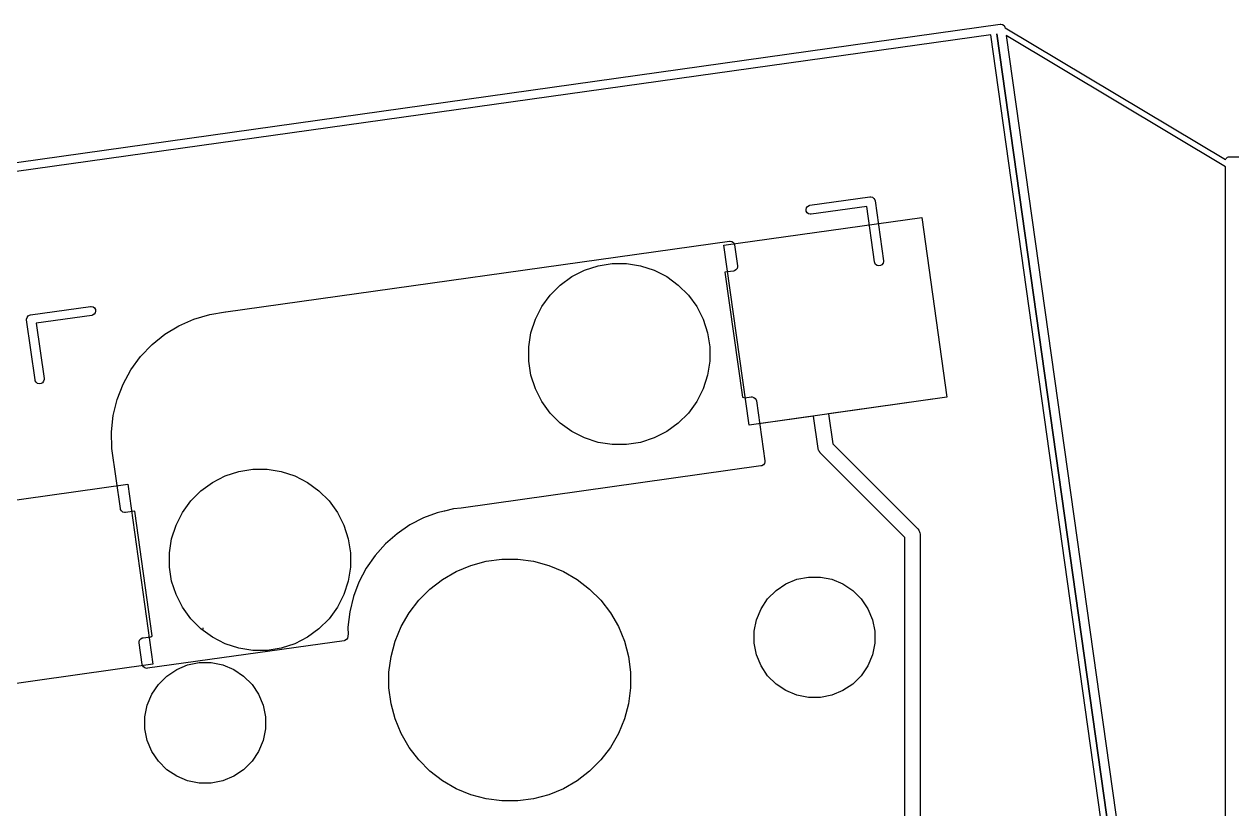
# Model space of a CAD drawing. Header units: millimetres. Extents: x 14 to 286, y -133 to -45.
# Drawn here: x 218.66 to 238.61, y -58.3 to -45.34 of the extents above; entities that cross this region are included whole.
import ezdxf

# ---------------------------------------------------------------- set-up
doc = ezdxf.new("R2010")
doc.units = ezdxf.units.MM
for name, color, linetype, true_color in [('B.Cu', 153, 'CONTINUOUS', 0x4d7fc4), ('B.Mask', 4, 'CONTINUOUS', 0x02ffee), ('B.Paste', 132, 'CONTINUOUS', 0x00c2c2), ('B.Silkscreen', 31, 'CONTINUOUS', 0xe8b2a7), ('F.Mask', 201, 'CONTINUOUS', 0xd864ff), ('F.Silkscreen', 41, 'CONTINUOUS', 0xf2eda1), ('User.Drawings', 9, 'CONTINUOUS', 0xc2c2c2)]:
    doc.layers.add(name, color=color, linetype=linetype, true_color=true_color)

msp = doc.modelspace()

# ---------------------------------------------------------------- linework, layer by layer
at = {"layer": 'B.Cu', "linetype": 'CONTINUOUS'}
for p, q in [((230.216181, -48.989447), (233.484066, -48.530175)), ((233.484066, -48.530175), (233.901585, -51.500979)), ((230.6337, -51.960251), (230.216181, -48.989447)), ((233.901585, -51.500979), (231.945846, -51.77584)), ((231.698278, -51.810634), (230.6337, -51.960251)), ((231.773616, -52.346696), (231.698278, -51.810634)), ((231.945846, -51.77584), (232.015346, -52.27037)), ((231.774802, -52.351588), (231.773616, -52.346696)), ((231.774802, -52.353686), (231.774802, -52.351588)), ((231.776027, -52.356645), (231.774802, -52.353686)), ((231.779389, -52.370511), (231.776027, -52.356645)), ((231.787414, -52.384136), (231.779389, -52.370511)), ((231.793466, -52.398746), (231.787414, -52.384136)), ((231.794029, -52.399309), (231.793466, -52.398746)), ((231.802257, -52.409335), (231.794029, -52.399309)), ((231.804142, -52.412535), (231.802257, -52.409335)), ((231.806084, -52.413998), (231.804142, -52.412535)), ((231.809112, -52.417688), (231.806084, -52.413998)), ((233.2063, -53.814876), (231.809112, -52.417688)), ((232.015346, -52.27037), (233.419688, -53.674711)), ((217.102034, -53.397482), (220.369919, -52.93821)), ((220.369919, -52.93821), (220.787438, -55.909014)), ((233.2063, -59.291616), (233.2063, -53.814876)), ((233.419688, -53.674711), (233.435233, -53.693653)), ((233.435233, -53.693653), (233.435234, -53.693654)), ((233.435234, -53.693654), (233.453898, -53.738714)), ((233.453898, -53.738714), (233.4563, -53.7631)), ((233.4563, -53.7631), (233.4563, -59.3532)), ((220.787438, -55.909014), (217.519553, -56.368286))]:
    msp.add_line(p, q, dxfattribs=at)
at = {"layer": 'B.Mask', "linetype": 'CONTINUOUS'}
for p, q in [((230.216181, -48.989447), (233.484066, -48.530175)), ((233.484066, -48.530175), (233.901585, -51.500979)), ((230.6337, -51.960251), (230.216181, -48.989447)), ((227.705834, -49.508282), (227.915557, -49.401423)), ((227.915557, -49.401423), (228.139414, -49.328687)), ((228.139414, -49.328687), (228.371893, -49.291866)), ((228.371893, -49.291866), (228.607271, -49.291866)), ((228.607271, -49.291866), (228.83975, -49.328687)), ((228.83975, -49.328687), (229.063607, -49.401423)), ((229.063607, -49.401423), (229.27333, -49.508282)), ((227.348973, -49.81307), (227.51541, -49.646633)), ((227.51541, -49.646633), (227.705834, -49.508282)), ((229.27333, -49.508282), (229.463754, -49.646633)), ((229.463754, -49.646633), (229.630191, -49.81307)), ((227.210622, -50.003494), (227.348973, -49.81307)), ((229.630191, -49.81307), (229.768542, -50.003494)), ((227.103763, -50.213217), (227.210622, -50.003494)), ((229.768542, -50.003494), (229.875401, -50.213217)), ((227.031027, -50.437074), (227.103763, -50.213217)), ((229.875401, -50.213217), (229.948137, -50.437074)), ((226.994206, -50.669553), (227.031027, -50.437074)), ((229.948137, -50.437074), (229.984958, -50.669553)), ((226.994206, -50.904931), (226.994206, -50.669553)), ((229.984958, -50.669553), (229.984958, -50.904931)), ((227.031027, -51.13741), (226.994206, -50.904931)), ((229.984958, -50.904931), (229.948137, -51.13741)), ((227.103763, -51.361267), (227.031027, -51.13741)), ((229.948137, -51.13741), (229.875401, -51.361267)), ((227.210622, -51.57099), (227.103763, -51.361267)), ((229.875401, -51.361267), (229.768542, -51.57099)), ((227.348973, -51.761414), (227.210622, -51.57099)), ((229.768542, -51.57099), (229.630191, -51.761414)), ((233.901585, -51.500979), (230.6337, -51.960251)), ((227.51541, -51.927851), (227.348973, -51.761414)), ((229.630191, -51.761414), (229.463754, -51.927851)), ((227.705834, -52.066202), (227.51541, -51.927851)), ((229.463754, -51.927851), (229.27333, -52.066202)), ((227.915557, -52.173061), (227.705834, -52.066202)), ((228.139414, -52.245797), (227.915557, -52.173061)), ((228.371893, -52.282618), (228.139414, -52.245797)), ((228.83975, -52.245797), (228.607271, -52.282618)), ((229.063607, -52.173061), (228.83975, -52.245797)), ((229.27333, -52.066202), (229.063607, -52.173061)), ((228.607271, -52.282618), (228.371893, -52.282618)), ((221.771131, -52.907309), (221.980854, -52.80045)), ((221.980854, -52.80045), (222.204711, -52.727714)), ((222.204711, -52.727714), (222.43719, -52.690893)), ((222.43719, -52.690893), (222.672568, -52.690893)), ((222.672568, -52.690893), (222.905047, -52.727714)), ((222.905047, -52.727714), (223.128904, -52.80045)), ((223.128904, -52.80045), (223.338627, -52.907309)), ((217.102034, -53.397482), (220.369919, -52.93821)), ((220.369919, -52.93821), (220.787438, -55.909014)), ((221.41427, -53.212097), (221.580707, -53.04566)), ((221.580707, -53.04566), (221.771131, -52.907309)), ((223.338627, -52.907309), (223.529051, -53.04566)), ((223.529051, -53.04566), (223.695488, -53.212097)), ((221.275919, -53.402521), (221.41427, -53.212097)), ((223.695488, -53.212097), (223.833839, -53.402521)), ((221.16906, -53.612244), (221.275919, -53.402521)), ((223.833839, -53.402521), (223.940698, -53.612244)), ((221.096324, -53.836101), (221.16906, -53.612244)), ((223.940698, -53.612244), (224.013434, -53.836101)), ((221.059503, -54.06858), (221.096324, -53.836101)), ((224.013434, -53.836101), (224.050255, -54.06858)), ((221.059503, -54.303958), (221.059503, -54.06858)), ((224.050255, -54.06858), (224.050255, -54.303958)), ((226.038421, -54.27744), (226.291119, -54.209729)), ((226.291119, -54.209729), (226.550494, -54.175582)), ((226.550494, -54.175582), (226.812106, -54.175582)), ((226.812106, -54.175582), (227.071481, -54.209729)), ((227.071481, -54.209729), (227.324179, -54.27744)), ((221.096324, -54.536437), (221.059503, -54.303958)), ((224.050255, -54.303958), (224.013434, -54.536437)), ((225.57016, -54.508361), (225.796723, -54.377555)), ((225.796723, -54.377555), (226.038421, -54.27744)), ((227.324179, -54.27744), (227.565877, -54.377555)), ((227.565877, -54.377555), (227.79244, -54.508361)), ((221.16906, -54.760294), (221.096324, -54.536437)), ((224.013434, -54.536437), (223.940698, -54.760294)), ((225.362608, -54.66762), (225.57016, -54.508361)), ((227.79244, -54.508361), (227.999992, -54.66762)), ((231.077469, -54.691291), (231.240465, -54.58238)), ((231.240465, -54.58238), (231.421577, -54.507361)), ((231.421577, -54.507361), (231.613845, -54.469116)), ((231.613845, -54.469116), (231.809879, -54.469116)), ((231.809879, -54.469116), (232.002147, -54.507361)), ((232.002147, -54.507361), (232.183259, -54.58238)), ((232.183259, -54.58238), (232.346255, -54.691291)), ((221.275919, -54.970017), (221.16906, -54.760294)), ((223.940698, -54.760294), (223.833839, -54.970017)), ((225.17762, -54.852608), (225.362608, -54.66762)), ((227.999992, -54.66762), (228.18498, -54.852608)), ((230.829941, -54.992904), (230.938852, -54.829908)), ((230.938852, -54.829908), (231.077469, -54.691291)), ((232.346255, -54.691291), (232.484872, -54.829908)), ((232.484872, -54.829908), (232.593783, -54.992904)), ((221.41427, -55.160441), (221.275919, -54.970017)), ((223.833839, -54.970017), (223.695488, -55.160441)), ((225.018361, -55.06016), (225.17762, -54.852608)), ((228.18498, -54.852608), (228.344239, -55.06016)), ((230.754922, -55.174016), (230.829941, -54.992904)), ((232.593783, -54.992904), (232.668802, -55.174016)), ((221.580707, -55.326878), (221.41427, -55.160441)), ((223.695488, -55.160441), (223.529051, -55.326878)), ((224.887555, -55.286723), (225.018361, -55.06016)), ((228.344239, -55.06016), (228.475045, -55.286723)), ((230.716677, -55.366284), (230.754922, -55.174016)), ((232.668802, -55.174016), (232.707047, -55.366284)), ((221.771131, -55.465229), (221.580707, -55.326878)), ((223.529051, -55.326878), (223.338627, -55.465229)), ((224.78744, -55.528421), (224.887555, -55.286723)), ((228.475045, -55.286723), (228.57516, -55.528421)), ((230.716677, -55.562318), (230.716677, -55.366284)), ((232.707047, -55.366284), (232.707047, -55.562318)), ((221.980854, -55.572088), (221.771131, -55.465229)), ((222.204711, -55.644824), (221.980854, -55.572088)), ((222.43719, -55.681645), (222.204711, -55.644824)), ((222.905047, -55.644824), (222.672568, -55.681645)), ((223.128904, -55.572088), (222.905047, -55.644824)), ((223.338627, -55.465229), (223.128904, -55.572088)), ((224.719729, -55.781119), (224.78744, -55.528421)), ((228.57516, -55.528421), (228.642871, -55.781119)), ((230.754922, -55.754586), (230.716677, -55.562318)), ((232.707047, -55.562318), (232.668802, -55.754586)), ((222.672568, -55.681645), (222.43719, -55.681645)), ((224.685582, -56.040494), (224.719729, -55.781119)), ((228.642871, -55.781119), (228.677018, -56.040494)), ((230.829941, -55.935698), (230.754922, -55.754586)), ((232.668802, -55.754586), (232.593783, -55.935698)), ((220.787438, -55.909014), (217.519553, -56.368286)), ((221.016345, -56.105289), (221.179341, -55.996378)), ((221.179341, -55.996378), (221.360453, -55.921359)), ((221.360453, -55.921359), (221.552721, -55.883114)), ((221.552721, -55.883114), (221.748755, -55.883114)), ((221.748755, -55.883114), (221.941023, -55.921359)), ((221.941023, -55.921359), (222.122135, -55.996378)), ((222.122135, -55.996378), (222.285131, -56.105289)), ((224.685582, -56.302106), (224.685582, -56.040494)), ((228.677018, -56.040494), (228.677018, -56.302106)), ((230.938852, -56.098694), (230.829941, -55.935698)), ((232.593783, -55.935698), (232.484872, -56.098694)), ((220.768817, -56.406902), (220.877728, -56.243906)), ((220.877728, -56.243906), (221.016345, -56.105289)), ((222.285131, -56.105289), (222.423748, -56.243906)), ((222.423748, -56.243906), (222.532659, -56.406902)), ((231.077469, -56.237311), (230.938852, -56.098694)), ((231.240465, -56.346222), (231.077469, -56.237311)), ((232.346255, -56.237311), (232.183259, -56.346222)), ((232.484872, -56.098694), (232.346255, -56.237311)), ((220.693798, -56.588014), (220.768817, -56.406902)), ((222.532659, -56.406902), (222.607678, -56.588014)), ((224.719729, -56.561481), (224.685582, -56.302106)), ((228.677018, -56.302106), (228.642871, -56.561481)), ((231.421577, -56.421241), (231.240465, -56.346222)), ((231.613845, -56.459486), (231.421577, -56.421241)), ((232.002147, -56.421241), (231.809879, -56.459486)), ((232.183259, -56.346222), (232.002147, -56.421241)), ((220.655553, -56.780282), (220.693798, -56.588014)), ((222.607678, -56.588014), (222.645923, -56.780282)), ((224.78744, -56.814179), (224.719729, -56.561481)), ((228.642871, -56.561481), (228.57516, -56.814179)), ((231.809879, -56.459486), (231.613845, -56.459486)), ((220.655553, -56.976316), (220.655553, -56.780282)), ((222.645923, -56.780282), (222.645923, -56.976316)), ((224.887555, -57.055877), (224.78744, -56.814179)), ((228.57516, -56.814179), (228.475045, -57.055877)), ((220.693798, -57.168584), (220.655553, -56.976316)), ((222.645923, -56.976316), (222.607678, -57.168584)), ((220.768817, -57.349696), (220.693798, -57.168584)), ((222.607678, -57.168584), (222.532659, -57.349696)), ((225.018361, -57.28244), (224.887555, -57.055877)), ((228.475045, -57.055877), (228.344239, -57.28244)), ((220.877728, -57.512692), (220.768817, -57.349696)), ((222.532659, -57.349696), (222.423748, -57.512692)), ((225.17762, -57.489992), (225.018361, -57.28244)), ((228.344239, -57.28244), (228.18498, -57.489992)), ((221.016345, -57.651309), (220.877728, -57.512692)), ((222.423748, -57.512692), (222.285131, -57.651309)), ((225.362608, -57.67498), (225.17762, -57.489992)), ((228.18498, -57.489992), (227.999992, -57.67498)), ((221.179341, -57.76022), (221.016345, -57.651309)), ((221.360453, -57.835239), (221.179341, -57.76022)), ((221.552721, -57.873484), (221.360453, -57.835239)), ((221.941023, -57.835239), (221.748755, -57.873484)), ((222.122135, -57.76022), (221.941023, -57.835239)), ((222.285131, -57.651309), (222.122135, -57.76022)), ((225.57016, -57.834239), (225.362608, -57.67498)), ((225.796723, -57.965045), (225.57016, -57.834239)), ((227.79244, -57.834239), (227.565877, -57.965045)), ((227.999992, -57.67498), (227.79244, -57.834239)), ((221.748755, -57.873484), (221.552721, -57.873484)), ((226.038421, -58.06516), (225.796723, -57.965045)), ((227.565877, -57.965045), (227.324179, -58.06516)), ((226.291119, -58.132871), (226.038421, -58.06516)), ((226.550494, -58.167018), (226.291119, -58.132871)), ((226.812106, -58.167018), (226.550494, -58.167018)), ((227.071481, -58.132871), (226.812106, -58.167018)), ((227.324179, -58.06516), (227.071481, -58.132871))]:
    msp.add_line(p, q, dxfattribs=at)
at = {"layer": 'B.Paste', "linetype": 'CONTINUOUS'}
for p, q in [((230.216181, -48.989447), (233.484066, -48.530175)), ((233.484066, -48.530175), (233.901585, -51.500979)), ((230.6337, -51.960251), (230.216181, -48.989447)), ((233.901585, -51.500979), (230.6337, -51.960251)), ((217.102034, -53.397482), (220.369919, -52.93821)), ((220.369919, -52.93821), (220.787438, -55.909014)), ((220.787438, -55.909014), (217.519553, -56.368286))]:
    msp.add_line(p, q, dxfattribs=at)
at = {"layer": 'B.Silkscreen', "linetype": 'CONTINUOUS'}
for p, q in [((221.9893, -50.090119), (230.307553, -48.921064)), ((230.307553, -48.921064), (230.322232, -48.920455)), ((230.322232, -48.920455), (230.322243, -48.920454)), ((230.322243, -48.920454), (230.350575, -48.927782)), ((230.350575, -48.927782), (230.373945, -48.945393)), ((230.373945, -48.945393), (230.388798, -48.970607)), ((230.388798, -48.970607), (230.392261, -48.984896)), ((230.392261, -48.984896), (230.440971, -49.33149)), ((230.377139, -49.416198), (230.23355, -49.436378)), ((230.23355, -49.436378), (230.52379, -51.501546)), ((230.391428, -49.412735), (230.377139, -49.416198)), ((230.416642, -49.397882), (230.391428, -49.412735)), ((230.434253, -49.374512), (230.416642, -49.397882)), ((230.44158, -49.34618), (230.434253, -49.374512)), ((230.440971, -49.33149), (230.44158, -49.34618)), ((221.215353, -50.318388), (221.463825, -50.208344)), ((221.463825, -50.208344), (221.724535, -50.131675)), ((221.724535, -50.131675), (221.98752, -50.09055)), ((221.98752, -50.09055), (221.9893, -50.090119)), ((220.771846, -50.630525), (220.98337, -50.459922)), ((220.98337, -50.459922), (221.215353, -50.318388)), ((220.584399, -50.827278), (220.771846, -50.630525)), ((220.424238, -51.046814), (220.584399, -50.827278)), ((220.294102, -51.285378), (220.424238, -51.046814)), ((220.196218, -51.538887), (220.294102, -51.285378)), ((220.132261, -51.803003), (220.196218, -51.538887)), ((230.52379, -51.501546), (230.560567, -51.511056)), ((230.560567, -51.511056), (230.669402, -51.495761)), ((230.669402, -51.495761), (230.684082, -51.495152)), ((230.684082, -51.495152), (230.684093, -51.495151)), ((230.684093, -51.495151), (230.712425, -51.502479)), ((230.712425, -51.502479), (230.735795, -51.52009)), ((230.735795, -51.52009), (230.750648, -51.545304)), ((230.750648, -51.545304), (230.754111, -51.559593)), ((230.754111, -51.559593), (230.893284, -52.549862)), ((220.103325, -52.073208), (220.132261, -51.803003)), ((220.109906, -52.344878), (220.103325, -52.073208)), ((220.11021, -52.345589), (220.109906, -52.344878)), ((220.110335, -52.348599), (220.11021, -52.345589)), ((220.249508, -53.338867), (220.110335, -52.348599)), ((230.829452, -52.63457), (225.878111, -53.330435)), ((230.843741, -52.631107), (230.829452, -52.63457)), ((230.868956, -52.616254), (230.843741, -52.631107)), ((230.886567, -52.592884), (230.868956, -52.616254)), ((230.893894, -52.564552), (230.886567, -52.592884)), ((230.893284, -52.549862), (230.893894, -52.564552)), ((220.252971, -53.353156), (220.249508, -53.338867)), ((220.267824, -53.37837), (220.252971, -53.353156)), ((220.291194, -53.395981), (220.267824, -53.37837)), ((220.319526, -53.403309), (220.291194, -53.395981)), ((220.319536, -53.403307), (220.319526, -53.403309)), ((220.334216, -53.402699), (220.319536, -53.403307)), ((220.487707, -53.381127), (220.334216, -53.402699)), ((220.777108, -55.440322), (220.487707, -53.381127)), ((225.481304, -53.410103), (225.258411, -53.492485)), ((225.597395, -53.381622), (225.481304, -53.410103)), ((225.601473, -53.379381), (225.597395, -53.381622)), ((225.748446, -53.344681), (225.601473, -53.379381)), ((225.875883, -53.330714), (225.748446, -53.344681)), ((225.876338, -53.330508), (225.875883, -53.330714)), ((225.878111, -53.330435), (225.876338, -53.330508)), ((225.030539, -53.61002), (224.818689, -53.754449)), ((225.258411, -53.492485), (225.030539, -53.61002)), ((224.818689, -53.754449), (224.626019, -53.923619)), ((224.626019, -53.923619), (224.455403, -54.115009)), ((224.455403, -54.115009), (224.309382, -54.325766)), ((224.309382, -54.325766), (224.190135, -54.552747)), ((224.190135, -54.552747), (224.099439, -54.792568)), ((224.099439, -54.792568), (224.038646, -55.041655)), ((224.038646, -55.041655), (224.008662, -55.296295)), ((220.750466, -55.454738), (220.773424, -55.441216)), ((220.773424, -55.441216), (220.777108, -55.440322)), ((221.620369, -55.317334), (221.60964, -55.31364)), ((221.60964, -55.31364), (221.610022, -55.318788)), ((221.610022, -55.318788), (221.620369, -55.317334)), ((224.009364, -55.424492), (224.006247, -55.434247)), ((224.006247, -55.434247), (224.008587, -55.450891)), ((224.008662, -55.296295), (224.009364, -55.424492)), ((220.560646, -55.542378), (220.567974, -55.514046)), ((220.561256, -55.557068), (220.560646, -55.542378)), ((220.611358, -55.913563), (220.561256, -55.557068)), ((220.567974, -55.514046), (220.585585, -55.490676)), ((220.585585, -55.490676), (220.610799, -55.475823)), ((220.610799, -55.475823), (220.625088, -55.47236)), ((220.625088, -55.47236), (220.750466, -55.454738)), ((223.944145, -55.520909), (220.696066, -55.977396)), ((223.958434, -55.517446), (223.944145, -55.520909)), ((223.983649, -55.502593), (223.958434, -55.517446)), ((224.00126, -55.479223), (223.983649, -55.502593)), ((224.008587, -55.450891), (224.00126, -55.479223)), ((220.614821, -55.927853), (220.611358, -55.913563)), ((220.629674, -55.953067), (220.614821, -55.927853)), ((220.653044, -55.970678), (220.629674, -55.953067)), ((220.681376, -55.978006), (220.653044, -55.970678)), ((220.696066, -55.977396), (220.681376, -55.978006))]:
    msp.add_line(p, q, dxfattribs=at)
at = {"layer": 'F.Mask', "linetype": 'CONTINUOUS'}
for p, q in [((227.705834, -49.508282), (227.915557, -49.401423)), ((227.915557, -49.401423), (228.139414, -49.328687)), ((228.139414, -49.328687), (228.371893, -49.291866)), ((228.371893, -49.291866), (228.607271, -49.291866)), ((228.607271, -49.291866), (228.83975, -49.328687)), ((228.83975, -49.328687), (229.063607, -49.401423)), ((229.063607, -49.401423), (229.27333, -49.508282)), ((227.348973, -49.81307), (227.51541, -49.646633)), ((227.51541, -49.646633), (227.705834, -49.508282)), ((229.27333, -49.508282), (229.463754, -49.646633)), ((229.463754, -49.646633), (229.630191, -49.81307)), ((227.210622, -50.003494), (227.348973, -49.81307)), ((229.630191, -49.81307), (229.768542, -50.003494)), ((227.103763, -50.213217), (227.210622, -50.003494)), ((229.768542, -50.003494), (229.875401, -50.213217)), ((227.031027, -50.437074), (227.103763, -50.213217)), ((229.875401, -50.213217), (229.948137, -50.437074)), ((226.994206, -50.669553), (227.031027, -50.437074)), ((229.948137, -50.437074), (229.984958, -50.669553)), ((226.994206, -50.904931), (226.994206, -50.669553)), ((229.984958, -50.669553), (229.984958, -50.904931)), ((227.031027, -51.13741), (226.994206, -50.904931)), ((229.984958, -50.904931), (229.948137, -51.13741)), ((227.103763, -51.361267), (227.031027, -51.13741)), ((229.948137, -51.13741), (229.875401, -51.361267)), ((227.210622, -51.57099), (227.103763, -51.361267)), ((229.875401, -51.361267), (229.768542, -51.57099)), ((227.348973, -51.761414), (227.210622, -51.57099)), ((229.768542, -51.57099), (229.630191, -51.761414)), ((227.51541, -51.927851), (227.348973, -51.761414)), ((229.630191, -51.761414), (229.463754, -51.927851)), ((227.705834, -52.066202), (227.51541, -51.927851)), ((229.463754, -51.927851), (229.27333, -52.066202)), ((227.915557, -52.173061), (227.705834, -52.066202)), ((228.139414, -52.245797), (227.915557, -52.173061)), ((228.371893, -52.282618), (228.139414, -52.245797)), ((228.83975, -52.245797), (228.607271, -52.282618)), ((229.063607, -52.173061), (228.83975, -52.245797)), ((229.27333, -52.066202), (229.063607, -52.173061)), ((228.607271, -52.282618), (228.371893, -52.282618)), ((221.771131, -52.907309), (221.980854, -52.80045)), ((221.980854, -52.80045), (222.204711, -52.727714)), ((222.204711, -52.727714), (222.43719, -52.690893)), ((222.43719, -52.690893), (222.672568, -52.690893)), ((222.672568, -52.690893), (222.905047, -52.727714)), ((222.905047, -52.727714), (223.128904, -52.80045)), ((223.128904, -52.80045), (223.338627, -52.907309)), ((221.41427, -53.212097), (221.580707, -53.04566)), ((221.580707, -53.04566), (221.771131, -52.907309)), ((223.338627, -52.907309), (223.529051, -53.04566)), ((223.529051, -53.04566), (223.695488, -53.212097)), ((221.275919, -53.402521), (221.41427, -53.212097)), ((223.695488, -53.212097), (223.833839, -53.402521)), ((221.16906, -53.612244), (221.275919, -53.402521)), ((223.833839, -53.402521), (223.940698, -53.612244)), ((221.096324, -53.836101), (221.16906, -53.612244)), ((223.940698, -53.612244), (224.013434, -53.836101)), ((221.059503, -54.06858), (221.096324, -53.836101)), ((224.013434, -53.836101), (224.050255, -54.06858)), ((221.059503, -54.303958), (221.059503, -54.06858)), ((224.050255, -54.06858), (224.050255, -54.303958)), ((226.038421, -54.27744), (226.291119, -54.209729)), ((226.291119, -54.209729), (226.550494, -54.175582)), ((226.550494, -54.175582), (226.812106, -54.175582)), ((226.812106, -54.175582), (227.071481, -54.209729)), ((227.071481, -54.209729), (227.324179, -54.27744)), ((221.096324, -54.536437), (221.059503, -54.303958)), ((224.050255, -54.303958), (224.013434, -54.536437)), ((225.57016, -54.508361), (225.796723, -54.377555)), ((225.796723, -54.377555), (226.038421, -54.27744)), ((227.324179, -54.27744), (227.565877, -54.377555)), ((227.565877, -54.377555), (227.79244, -54.508361)), ((221.16906, -54.760294), (221.096324, -54.536437)), ((224.013434, -54.536437), (223.940698, -54.760294)), ((225.362608, -54.66762), (225.57016, -54.508361)), ((227.79244, -54.508361), (227.999992, -54.66762)), ((231.077469, -54.691291), (231.240465, -54.58238)), ((231.240465, -54.58238), (231.421577, -54.507361)), ((231.421577, -54.507361), (231.613845, -54.469116)), ((231.613845, -54.469116), (231.809879, -54.469116)), ((231.809879, -54.469116), (232.002147, -54.507361)), ((232.002147, -54.507361), (232.183259, -54.58238)), ((232.183259, -54.58238), (232.346255, -54.691291)), ((221.275919, -54.970017), (221.16906, -54.760294)), ((223.940698, -54.760294), (223.833839, -54.970017)), ((225.17762, -54.852608), (225.362608, -54.66762)), ((227.999992, -54.66762), (228.18498, -54.852608)), ((230.829941, -54.992904), (230.938852, -54.829908)), ((230.938852, -54.829908), (231.077469, -54.691291)), ((232.346255, -54.691291), (232.484872, -54.829908)), ((232.484872, -54.829908), (232.593783, -54.992904)), ((221.41427, -55.160441), (221.275919, -54.970017)), ((223.833839, -54.970017), (223.695488, -55.160441)), ((225.018361, -55.06016), (225.17762, -54.852608)), ((228.18498, -54.852608), (228.344239, -55.06016)), ((230.754922, -55.174016), (230.829941, -54.992904)), ((232.593783, -54.992904), (232.668802, -55.174016)), ((221.580707, -55.326878), (221.41427, -55.160441)), ((223.695488, -55.160441), (223.529051, -55.326878)), ((224.887555, -55.286723), (225.018361, -55.06016)), ((228.344239, -55.06016), (228.475045, -55.286723)), ((230.716677, -55.366284), (230.754922, -55.174016)), ((232.668802, -55.174016), (232.707047, -55.366284)), ((221.771131, -55.465229), (221.580707, -55.326878)), ((223.529051, -55.326878), (223.338627, -55.465229)), ((224.78744, -55.528421), (224.887555, -55.286723)), ((228.475045, -55.286723), (228.57516, -55.528421)), ((230.716677, -55.562318), (230.716677, -55.366284)), ((232.707047, -55.366284), (232.707047, -55.562318)), ((221.980854, -55.572088), (221.771131, -55.465229)), ((222.204711, -55.644824), (221.980854, -55.572088)), ((222.43719, -55.681645), (222.204711, -55.644824)), ((222.905047, -55.644824), (222.672568, -55.681645)), ((223.128904, -55.572088), (222.905047, -55.644824)), ((223.338627, -55.465229), (223.128904, -55.572088)), ((224.719729, -55.781119), (224.78744, -55.528421)), ((228.57516, -55.528421), (228.642871, -55.781119)), ((230.754922, -55.754586), (230.716677, -55.562318)), ((232.707047, -55.562318), (232.668802, -55.754586)), ((222.672568, -55.681645), (222.43719, -55.681645)), ((224.685582, -56.040494), (224.719729, -55.781119)), ((228.642871, -55.781119), (228.677018, -56.040494)), ((230.829941, -55.935698), (230.754922, -55.754586)), ((232.668802, -55.754586), (232.593783, -55.935698)), ((221.016345, -56.105289), (221.179341, -55.996378)), ((221.179341, -55.996378), (221.360453, -55.921359)), ((221.360453, -55.921359), (221.552721, -55.883114)), ((221.552721, -55.883114), (221.748755, -55.883114)), ((221.748755, -55.883114), (221.941023, -55.921359)), ((221.941023, -55.921359), (222.122135, -55.996378)), ((222.122135, -55.996378), (222.285131, -56.105289)), ((224.685582, -56.302106), (224.685582, -56.040494)), ((228.677018, -56.040494), (228.677018, -56.302106)), ((230.938852, -56.098694), (230.829941, -55.935698)), ((232.593783, -55.935698), (232.484872, -56.098694)), ((220.768817, -56.406902), (220.877728, -56.243906)), ((220.877728, -56.243906), (221.016345, -56.105289)), ((222.285131, -56.105289), (222.423748, -56.243906)), ((222.423748, -56.243906), (222.532659, -56.406902)), ((231.077469, -56.237311), (230.938852, -56.098694)), ((231.240465, -56.346222), (231.077469, -56.237311)), ((232.346255, -56.237311), (232.183259, -56.346222)), ((232.484872, -56.098694), (232.346255, -56.237311)), ((220.693798, -56.588014), (220.768817, -56.406902)), ((222.532659, -56.406902), (222.607678, -56.588014)), ((224.719729, -56.561481), (224.685582, -56.302106)), ((228.677018, -56.302106), (228.642871, -56.561481)), ((231.421577, -56.421241), (231.240465, -56.346222)), ((231.613845, -56.459486), (231.421577, -56.421241)), ((232.002147, -56.421241), (231.809879, -56.459486)), ((232.183259, -56.346222), (232.002147, -56.421241)), ((220.655553, -56.780282), (220.693798, -56.588014)), ((222.607678, -56.588014), (222.645923, -56.780282)), ((224.78744, -56.814179), (224.719729, -56.561481)), ((228.642871, -56.561481), (228.57516, -56.814179)), ((231.809879, -56.459486), (231.613845, -56.459486)), ((220.655553, -56.976316), (220.655553, -56.780282)), ((222.645923, -56.780282), (222.645923, -56.976316)), ((224.887555, -57.055877), (224.78744, -56.814179)), ((228.57516, -56.814179), (228.475045, -57.055877)), ((220.693798, -57.168584), (220.655553, -56.976316)), ((222.645923, -56.976316), (222.607678, -57.168584)), ((220.768817, -57.349696), (220.693798, -57.168584)), ((222.607678, -57.168584), (222.532659, -57.349696)), ((225.018361, -57.28244), (224.887555, -57.055877)), ((228.475045, -57.055877), (228.344239, -57.28244)), ((220.877728, -57.512692), (220.768817, -57.349696)), ((222.532659, -57.349696), (222.423748, -57.512692)), ((225.17762, -57.489992), (225.018361, -57.28244)), ((228.344239, -57.28244), (228.18498, -57.489992)), ((221.016345, -57.651309), (220.877728, -57.512692)), ((222.423748, -57.512692), (222.285131, -57.651309)), ((225.362608, -57.67498), (225.17762, -57.489992)), ((228.18498, -57.489992), (227.999992, -57.67498)), ((221.179341, -57.76022), (221.016345, -57.651309)), ((221.360453, -57.835239), (221.179341, -57.76022)), ((221.552721, -57.873484), (221.360453, -57.835239)), ((221.941023, -57.835239), (221.748755, -57.873484)), ((222.122135, -57.76022), (221.941023, -57.835239)), ((222.285131, -57.651309), (222.122135, -57.76022)), ((225.57016, -57.834239), (225.362608, -57.67498)), ((225.796723, -57.965045), (225.57016, -57.834239)), ((227.79244, -57.834239), (227.565877, -57.965045)), ((227.999992, -57.67498), (227.79244, -57.834239)), ((221.748755, -57.873484), (221.552721, -57.873484)), ((226.038421, -58.06516), (225.796723, -57.965045)), ((227.565877, -57.965045), (227.324179, -58.06516)), ((226.291119, -58.132871), (226.038421, -58.06516)), ((226.550494, -58.167018), (226.291119, -58.132871)), ((226.812106, -58.167018), (226.550494, -58.167018)), ((227.071481, -58.132871), (226.812106, -58.167018)), ((227.324179, -58.06516), (227.071481, -58.132871))]:
    msp.add_line(p, q, dxfattribs=at)
at = {"layer": 'F.Silkscreen', "linetype": 'CONTINUOUS'}
for p, q in [((226.038421, -54.27744), (226.291119, -54.209729)), ((226.291119, -54.209729), (226.550494, -54.175582)), ((226.550494, -54.175582), (226.812106, -54.175582)), ((226.812106, -54.175582), (227.071481, -54.209729)), ((227.071481, -54.209729), (227.324179, -54.27744)), ((225.57016, -54.508361), (225.796723, -54.377555)), ((225.796723, -54.377555), (226.038421, -54.27744)), ((227.324179, -54.27744), (227.565877, -54.377555)), ((227.565877, -54.377555), (227.79244, -54.508361)), ((225.362608, -54.66762), (225.57016, -54.508361)), ((227.79244, -54.508361), (227.999992, -54.66762)), ((231.077469, -54.691291), (231.240465, -54.58238)), ((231.240465, -54.58238), (231.421577, -54.507361)), ((231.421577, -54.507361), (231.613845, -54.469116)), ((231.613845, -54.469116), (231.809879, -54.469116)), ((231.809879, -54.469116), (232.002147, -54.507361)), ((232.002147, -54.507361), (232.183259, -54.58238)), ((232.183259, -54.58238), (232.346255, -54.691291)), ((225.17762, -54.852608), (225.362608, -54.66762)), ((227.999992, -54.66762), (228.18498, -54.852608)), ((230.829941, -54.992904), (230.938852, -54.829908)), ((230.938852, -54.829908), (231.077469, -54.691291)), ((232.346255, -54.691291), (232.484872, -54.829908)), ((232.484872, -54.829908), (232.593783, -54.992904)), ((225.018361, -55.06016), (225.17762, -54.852608)), ((228.18498, -54.852608), (228.344239, -55.06016)), ((230.754922, -55.174016), (230.829941, -54.992904)), ((232.593783, -54.992904), (232.668802, -55.174016)), ((224.887555, -55.286723), (225.018361, -55.06016)), ((228.344239, -55.06016), (228.475045, -55.286723)), ((230.716677, -55.366284), (230.754922, -55.174016)), ((232.668802, -55.174016), (232.707047, -55.366284)), ((224.78744, -55.528421), (224.887555, -55.286723)), ((228.475045, -55.286723), (228.57516, -55.528421)), ((230.716677, -55.562318), (230.716677, -55.366284)), ((232.707047, -55.366284), (232.707047, -55.562318)), ((224.719729, -55.781119), (224.78744, -55.528421)), ((228.57516, -55.528421), (228.642871, -55.781119)), ((230.754922, -55.754586), (230.716677, -55.562318)), ((232.707047, -55.562318), (232.668802, -55.754586)), ((224.685582, -56.040494), (224.719729, -55.781119)), ((228.642871, -55.781119), (228.677018, -56.040494)), ((230.829941, -55.935698), (230.754922, -55.754586)), ((232.668802, -55.754586), (232.593783, -55.935698)), ((221.016345, -56.105289), (221.179341, -55.996378)), ((221.179341, -55.996378), (221.360453, -55.921359)), ((221.360453, -55.921359), (221.552721, -55.883114)), ((221.552721, -55.883114), (221.748755, -55.883114)), ((221.748755, -55.883114), (221.941023, -55.921359)), ((221.941023, -55.921359), (222.122135, -55.996378)), ((222.122135, -55.996378), (222.285131, -56.105289)), ((224.685582, -56.302106), (224.685582, -56.040494)), ((228.677018, -56.040494), (228.677018, -56.302106)), ((230.938852, -56.098694), (230.829941, -55.935698)), ((232.593783, -55.935698), (232.484872, -56.098694)), ((220.768817, -56.406902), (220.877728, -56.243906)), ((220.877728, -56.243906), (221.016345, -56.105289)), ((222.285131, -56.105289), (222.423748, -56.243906)), ((222.423748, -56.243906), (222.532659, -56.406902)), ((231.077469, -56.237311), (230.938852, -56.098694)), ((231.240465, -56.346222), (231.077469, -56.237311)), ((232.346255, -56.237311), (232.183259, -56.346222)), ((232.484872, -56.098694), (232.346255, -56.237311)), ((220.693798, -56.588014), (220.768817, -56.406902)), ((222.532659, -56.406902), (222.607678, -56.588014)), ((224.719729, -56.561481), (224.685582, -56.302106)), ((228.677018, -56.302106), (228.642871, -56.561481)), ((231.421577, -56.421241), (231.240465, -56.346222)), ((231.613845, -56.459486), (231.421577, -56.421241)), ((232.002147, -56.421241), (231.809879, -56.459486)), ((232.183259, -56.346222), (232.002147, -56.421241)), ((220.655553, -56.780282), (220.693798, -56.588014)), ((222.607678, -56.588014), (222.645923, -56.780282)), ((224.78744, -56.814179), (224.719729, -56.561481)), ((228.642871, -56.561481), (228.57516, -56.814179)), ((231.809879, -56.459486), (231.613845, -56.459486)), ((220.655553, -56.976316), (220.655553, -56.780282)), ((222.645923, -56.780282), (222.645923, -56.976316)), ((224.887555, -57.055877), (224.78744, -56.814179)), ((228.57516, -56.814179), (228.475045, -57.055877)), ((220.693798, -57.168584), (220.655553, -56.976316)), ((222.645923, -56.976316), (222.607678, -57.168584)), ((220.768817, -57.349696), (220.693798, -57.168584)), ((222.607678, -57.168584), (222.532659, -57.349696)), ((225.018361, -57.28244), (224.887555, -57.055877)), ((228.475045, -57.055877), (228.344239, -57.28244)), ((220.877728, -57.512692), (220.768817, -57.349696)), ((222.532659, -57.349696), (222.423748, -57.512692)), ((225.17762, -57.489992), (225.018361, -57.28244)), ((228.344239, -57.28244), (228.18498, -57.489992)), ((221.016345, -57.651309), (220.877728, -57.512692)), ((222.423748, -57.512692), (222.285131, -57.651309)), ((225.362608, -57.67498), (225.17762, -57.489992)), ((228.18498, -57.489992), (227.999992, -57.67498)), ((221.179341, -57.76022), (221.016345, -57.651309)), ((221.360453, -57.835239), (221.179341, -57.76022)), ((221.552721, -57.873484), (221.360453, -57.835239)), ((221.941023, -57.835239), (221.748755, -57.873484)), ((222.122135, -57.76022), (221.941023, -57.835239)), ((222.285131, -57.651309), (222.122135, -57.76022)), ((225.57016, -57.834239), (225.362608, -57.67498)), ((225.796723, -57.965045), (225.57016, -57.834239)), ((227.79244, -57.834239), (227.565877, -57.965045)), ((227.999992, -57.67498), (227.79244, -57.834239)), ((221.748755, -57.873484), (221.552721, -57.873484)), ((226.038421, -58.06516), (225.796723, -57.965045)), ((227.565877, -57.965045), (227.324179, -58.06516)), ((226.291119, -58.132871), (226.038421, -58.06516)), ((226.550494, -58.167018), (226.291119, -58.132871)), ((226.812106, -58.167018), (226.550494, -58.167018)), ((227.071481, -58.132871), (226.812106, -58.167018)), ((227.324179, -58.06516), (227.071481, -58.132871))]:
    msp.add_line(p, q, dxfattribs=at)
at = {"layer": 'User.Drawings', "linetype": 'CONTINUOUS'}
for p, q in [((215.913406, -47.990283), (234.777542, -45.339103)), ((234.777542, -45.339103), (234.792221, -45.338494)), ((234.792221, -45.338494), (234.792232, -45.338493)), ((234.792232, -45.338493), (234.820564, -45.345821)), ((234.820564, -45.345821), (234.843934, -45.363432)), ((234.843934, -45.363432), (234.858787, -45.388646)), ((234.858787, -45.388646), (234.861269, -45.398889)), ((234.861269, -45.398889), (238.502424, -47.576448)), ((234.623014, -45.512294), (216.008094, -48.12845)), ((237.24935, -64.199642), (234.623014, -45.512294)), ((234.724147, -45.49808), (234.72204, -45.498377)), ((234.72204, -45.498377), (237.352412, -64.214444)), ((237.354519, -64.214147), (234.724147, -45.49808)), ((238.501716, -47.692543), (234.879597, -45.526369)), ((234.879597, -45.526369), (237.513497, -64.267542)), ((238.502424, -47.576448), (238.505522, -47.560875)), ((238.505522, -47.560875), (238.532582, -47.533815)), ((238.532582, -47.533815), (238.551716, -47.530009)), ((238.551716, -47.530009), (257.551716, -47.530009)), ((238.501716, -66.551238), (238.501716, -47.692543)), ((231.638259, -48.330115), (232.628527, -48.190942)), ((232.628527, -48.190942), (232.643217, -48.190332)), ((232.643217, -48.190332), (232.671549, -48.19766)), ((232.671549, -48.19766), (232.694919, -48.215271)), ((232.694919, -48.215271), (232.709772, -48.240485)), ((232.709772, -48.240485), (232.713235, -48.254774)), ((232.713235, -48.254774), (232.852408, -49.245042)), ((231.573817, -48.400133), (231.581145, -48.371801)), ((231.57789, -48.429112), (231.573817, -48.400133)), ((231.592743, -48.454326), (231.57789, -48.429112)), ((231.581145, -48.371801), (231.598756, -48.348431)), ((231.616113, -48.471937), (231.592743, -48.454326)), ((231.598756, -48.348431), (231.62397, -48.333578)), ((231.62397, -48.333578), (231.638259, -48.330115)), ((232.575132, -48.349919), (231.659135, -48.478655)), ((232.703868, -49.265918), (232.575132, -48.349919)), ((231.644445, -48.479265), (231.616113, -48.471937)), ((231.659135, -48.478655), (231.644445, -48.479265)), ((232.853018, -49.259732), (232.84569, -49.288064)), ((232.852408, -49.245042), (232.853018, -49.259732)), ((232.707331, -49.280207), (232.703868, -49.265918)), ((232.722184, -49.305421), (232.707331, -49.280207)), ((232.745554, -49.323032), (232.722184, -49.305421)), ((232.773886, -49.33036), (232.745554, -49.323032)), ((232.802865, -49.326287), (232.773886, -49.33036)), ((232.828079, -49.311434), (232.802865, -49.326287)), ((232.84569, -49.288064), (232.828079, -49.311434)), ((218.764774, -50.139365), (219.755042, -50.000192)), ((219.755042, -50.000192), (219.769732, -49.999582)), ((219.769732, -49.999582), (219.798064, -50.00691)), ((219.798064, -50.00691), (219.821434, -50.024521)), ((219.821434, -50.024521), (219.836287, -50.049735)), ((219.836287, -50.049735), (219.84036, -50.078714)), ((218.700332, -50.209383), (218.70766, -50.181051)), ((218.700942, -50.224073), (218.700332, -50.209383)), ((218.840115, -51.214341), (218.700942, -50.224073)), ((218.70766, -50.181051), (218.725271, -50.157681)), ((218.725271, -50.157681), (218.750485, -50.142828)), ((218.750485, -50.142828), (218.764774, -50.139365)), ((219.775918, -50.148732), (218.859919, -50.277467)), ((219.790207, -50.145269), (219.775918, -50.148732)), ((219.815421, -50.130416), (219.790207, -50.145269)), ((219.833032, -50.107046), (219.815421, -50.130416)), ((219.84036, -50.078714), (219.833032, -50.107046)), ((218.859919, -50.277467), (218.988655, -51.193465)), ((218.843578, -51.22863), (218.840115, -51.214341)), ((218.858431, -51.253844), (218.843578, -51.22863)), ((218.881801, -51.271455), (218.858431, -51.253844)), ((218.964326, -51.259857), (218.939112, -51.27471)), ((218.981937, -51.236487), (218.964326, -51.259857)), ((218.989265, -51.208155), (218.981937, -51.236487)), ((218.988655, -51.193465), (218.989265, -51.208155)), ((218.910133, -51.278783), (218.881801, -51.271455)), ((218.939112, -51.27471), (218.910133, -51.278783))]:
    msp.add_line(p, q, dxfattribs=at)

doc.saveas('drawing.dxf')
